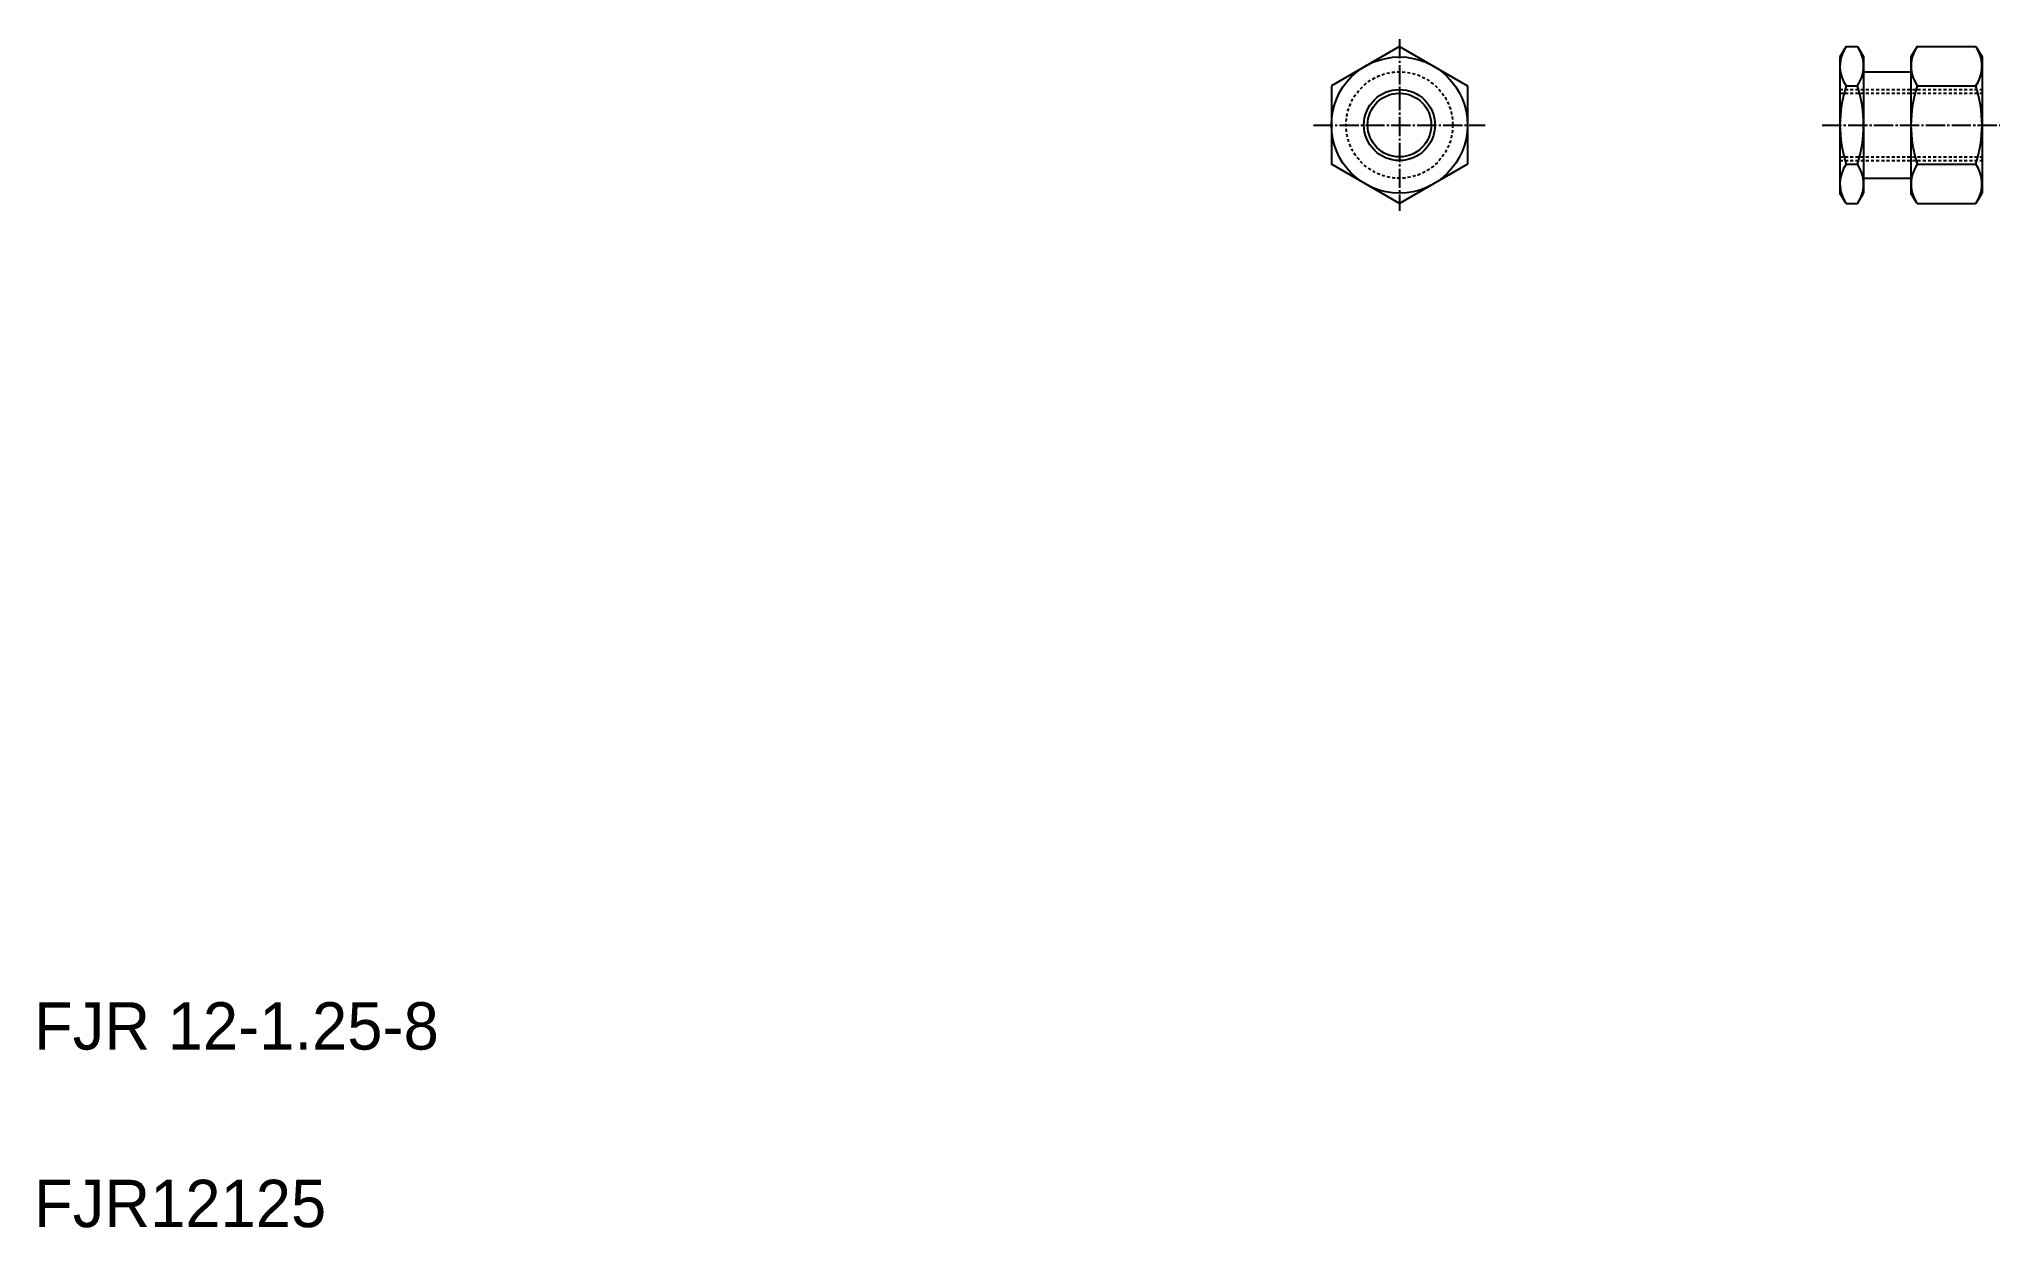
# Model space of a CAD drawing. Extents: x 21 to 352, y 20 to 221.
import ezdxf

# ---------------------------------------------------------------- set-up
doc = ezdxf.new("R2010")
doc.units = 0
doc.header["$LTSCALE"] = 0.25
doc.linetypes.add('CENTER', pattern=[17.5, 13, -1.5, 1.5, -1.5])
doc.linetypes.add('DASHED', pattern=[3.5, 2, -1.5])
doc.layers.get('0').update_dxf_attribs({"linetype": 'CONTINUOUS'})
doc.layers.add('CENTER', color=1, linetype='CENTER')

msp = doc.modelspace()

# ---------------------------------------------------------------- linework, layer by layer
for p, q in [((250.65, 219.52), (239.15, 212.88)), ((250.65, 219.52), (262.15, 212.88)), ((326.09, 219.52), (325.06, 217.74)), ((326.09, 219.52), (328.03, 219.52)), ((328.03, 219.52), (329.06, 217.74)), ((338.09, 219.52), (337.06, 217.74)), ((338.09, 219.52), (348.03, 219.52)), ((348.03, 219.52), (349.06, 217.74)), ((244.9, 216.2), (244.9, 216.2)), ((247.78, 217.86), (247.78, 217.86)), ((325.06, 217.74), (325.06, 194.74)), ((329.06, 217.74), (329.06, 194.74)), ((337.06, 217.74), (337.06, 194.74)), ((349.06, 217.74), (349.06, 194.74)), ((239.15, 212.88), (239.15, 199.6)), ((262.15, 212.88), (262.15, 199.6)), ((326.11, 212.88), (328, 212.88)), ((329.06, 215.24), (337.06, 215.24)), ((338.11, 212.88), (348, 212.88)), ((250.65, 192.96), (239.15, 199.6)), ((262.15, 199.6), (250.65, 192.96)), ((326.11, 199.6), (328, 199.6)), ((338.11, 199.6), (348, 199.6)), ((329.06, 197.24), (337.06, 197.24)), ((326.09, 192.96), (325.06, 194.74)), ((326.09, 192.96), (328.03, 192.96)), ((328.03, 192.96), (329.06, 194.74)), ((338.09, 192.96), (337.06, 194.74)), ((338.09, 192.96), (348.03, 192.96)), ((348.03, 192.96), (349.06, 194.74))]:
    msp.add_line(p, q)
at = {"color": 3, "linetype": 'DASHED'}
for p, q in [((325.06, 212.24), (349.06, 212.24)), ((325.06, 211.62), (349.06, 211.62)), ((325.06, 200.87), (349.06, 200.87)), ((325.06, 200.24), (349.06, 200.24))]:
    msp.add_line(p, q, dxfattribs=at)
for radius in [11.5, 5.38]:
    msp.add_circle((250.65, 206.24), radius)
msp.add_circle((250.65, 206.24), 9, dxfattribs=at)
at = {"color": 3}
msp.add_circle((250.65, 206.24), 6, dxfattribs=at)
for centre, radius, start, end in [((330.81, 216.2), 5.75, 150, 215.2644), ((323.31, 216.2), 5.75, 324.7356, 30), ((342.81, 216.2), 5.75, 150, 215.2644), ((343.31, 216.2), 5.75, 324.7356, 30), ((346.48, 206.24), 21.42, 161.9403, 198.0597), ((307.64, 206.24), 21.42, 341.9403, 18.0597), ((358.48, 206.24), 21.42, 161.9403, 198.0597), ((327.64, 206.24), 21.42, 341.9403, 18.0597), ((330.81, 196.28), 5.75, 144.7356, 210), ((323.31, 196.28), 5.75, 330, 35.2644), ((342.81, 196.28), 5.75, 144.7356, 210), ((343.31, 196.28), 5.75, 330, 35.2644)]:
    msp.add_arc(centre, radius, start, end)
at = {"layer": 'CENTER', "color": 1, "linetype": 'CENTER'}
for p, q in [((250.65, 220.74), (250.65, 191.74)), ((236.15, 206.24), (265.15, 206.24)), ((322.06, 206.24), (352.06, 206.24))]:
    msp.add_line(p, q, dxfattribs=at)

# ---------------------------------------------------------------- texts
for s, p in [('FJR 12-1.25-8', (20, 50)), ('FJR12125', (20, 20))]:
    msp.add_text(s, height=8).set_placement(p)

doc.saveas('drawing.dxf')
